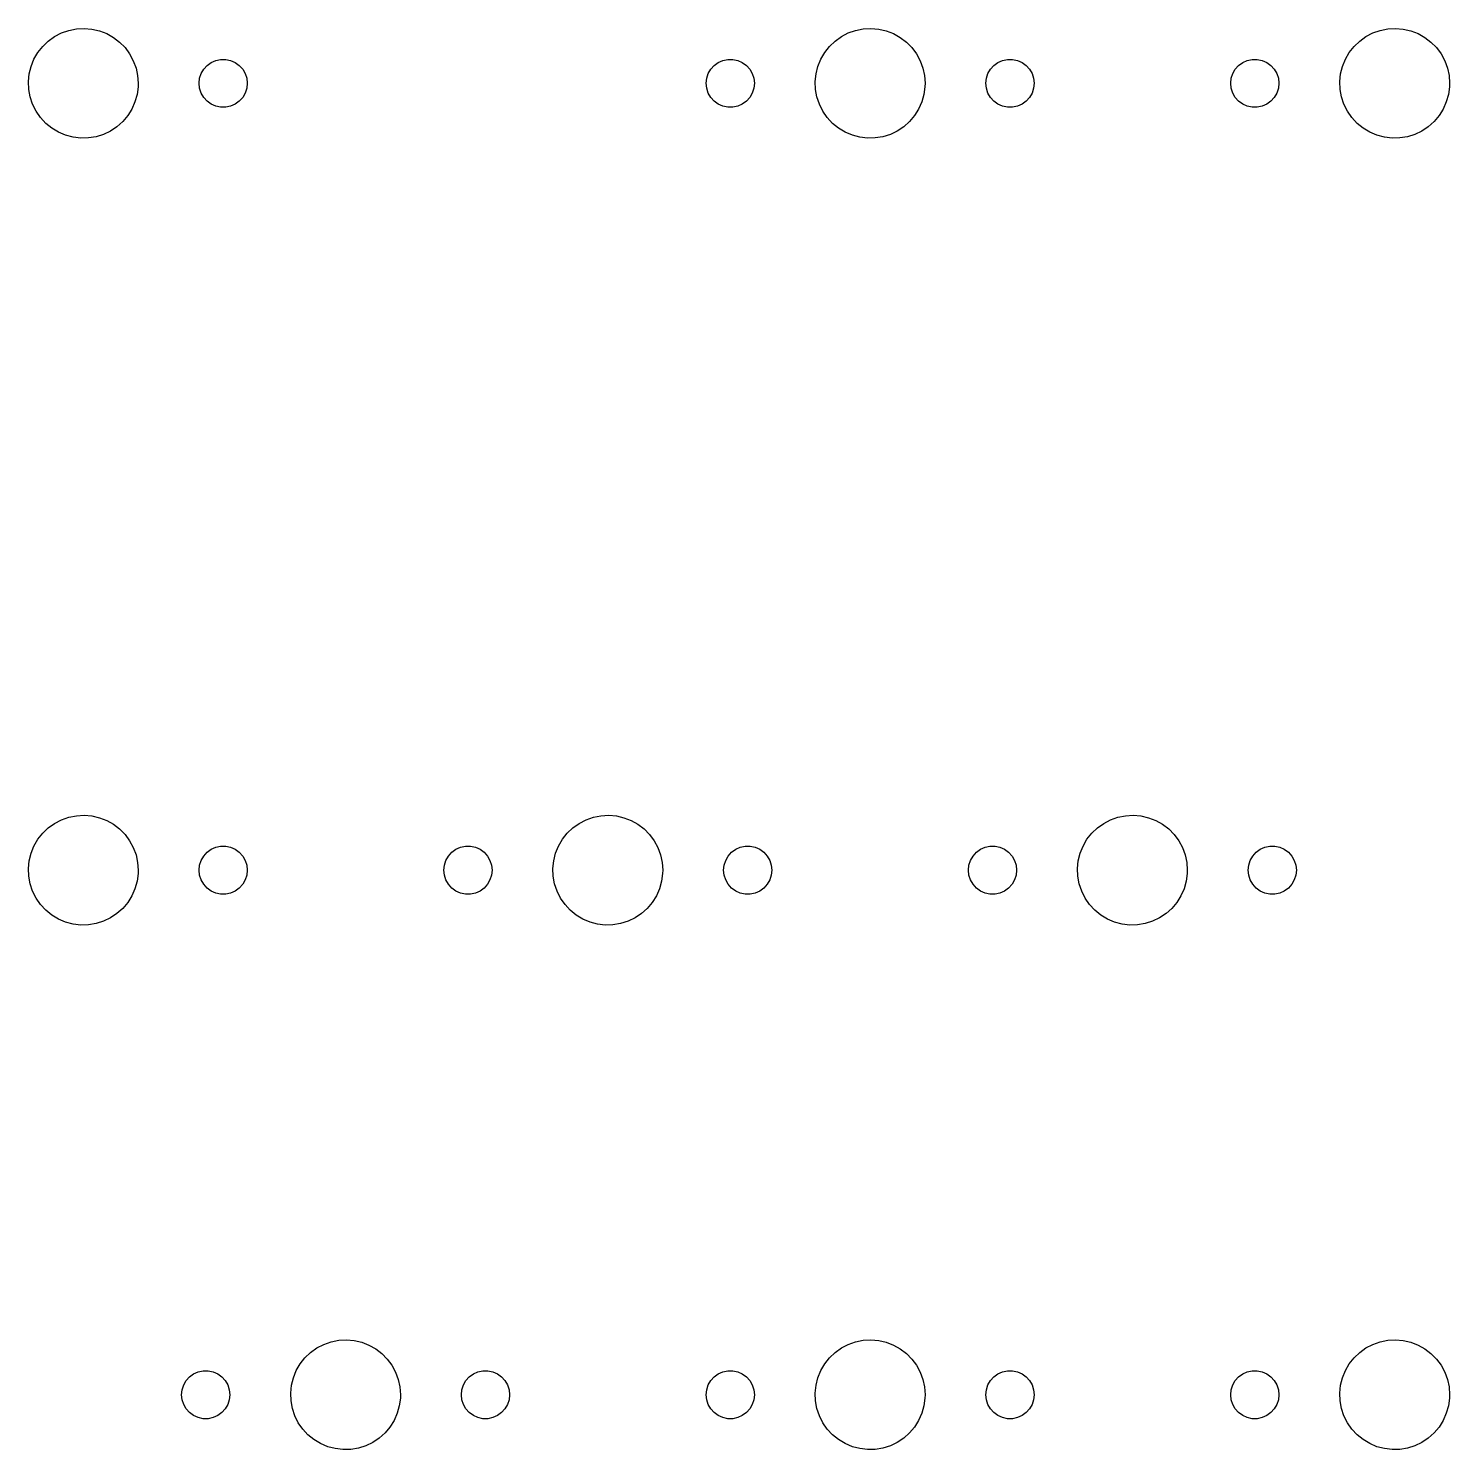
# Model space of a CAD drawing. Extents: x 30 to 427, y -148 to -23.
# Drawn here: x 129 to 180.6, y -83 to -31.3 of the extents above; entities that cross this region are included whole.
import ezdxf

# ---------------------------------------------------------------- set-up
doc = ezdxf.new("R2010")
doc.units = 0
doc.layers.add('BLACK', color=7, linetype='CONTINUOUS')

msp = doc.modelspace()

# ---------------------------------------------------------------- linework, layer by layer
at = {"layer": 'BLACK', "linetype": 'CONTINUOUS'}
for p, q in [((130.177, -31.5076), (130.443, -31.4143)), ((130.443, -31.4143), (130.719, -31.3593)), ((130.719, -31.3593), (131, -31.3438)), ((131, -31.3438), (131.281, -31.3681)), ((131.281, -31.3681), (131.555, -31.4317)), ((131.555, -31.4317), (131.818, -31.5334)), ((158.752, -31.5076), (159.018, -31.4143)), ((159.018, -31.4143), (159.294, -31.3593)), ((159.294, -31.3593), (159.575, -31.3438)), ((159.575, -31.3438), (159.856, -31.3681)), ((159.856, -31.3681), (160.13, -31.4317)), ((160.13, -31.4317), (160.393, -31.5334)), ((177.802, -31.5076), (178.068, -31.4143)), ((178.068, -31.4143), (178.344, -31.3593)), ((178.344, -31.3593), (178.625, -31.3438)), ((178.625, -31.3438), (178.906, -31.3681)), ((178.906, -31.3681), (179.18, -31.4317)), ((179.18, -31.4317), (179.443, -31.5334)), ((129.32, -32.2168), (129.494, -31.9956)), ((129.494, -31.9956), (129.698, -31.8012)), ((129.698, -31.8012), (129.927, -31.6374)), ((129.927, -31.6374), (130.177, -31.5076)), ((131.818, -31.5334), (132.063, -31.671)), ((132.063, -31.671), (132.287, -31.8419)), ((132.287, -31.8419), (132.485, -32.0426)), ((157.895, -32.2168), (158.069, -31.9956)), ((158.069, -31.9956), (158.273, -31.8012)), ((158.273, -31.8012), (158.502, -31.6374)), ((158.502, -31.6374), (158.752, -31.5076)), ((160.393, -31.5334), (160.638, -31.671)), ((160.638, -31.671), (160.862, -31.8419)), ((160.862, -31.8419), (161.06, -32.0426)), ((176.945, -32.2168), (177.119, -31.9956)), ((177.119, -31.9956), (177.323, -31.8012)), ((177.323, -31.8012), (177.552, -31.6374)), ((177.552, -31.6374), (177.802, -31.5076)), ((179.443, -31.5334), (179.688, -31.671)), ((179.688, -31.671), (179.912, -31.8419)), ((179.912, -31.8419), (180.11, -32.0426)), ((129.072, -32.7214), (129.178, -32.4603)), ((129.178, -32.4603), (129.32, -32.2168)), ((132.485, -32.0426), (132.652, -32.2691)), ((132.652, -32.2691), (132.786, -32.517)), ((135.611, -32.5797), (135.778, -32.5053)), ((135.778, -32.5053), (135.957, -32.4673)), ((135.957, -32.4673), (136.14, -32.4673)), ((136.14, -32.4673), (136.319, -32.5053)), ((136.319, -32.5053), (136.486, -32.5797)), ((154.026, -32.5797), (154.193, -32.5053)), ((154.193, -32.5053), (154.372, -32.4673)), ((154.372, -32.4673), (154.555, -32.4673)), ((154.555, -32.4673), (154.734, -32.5053)), ((154.734, -32.5053), (154.901, -32.5797)), ((157.647, -32.7214), (157.753, -32.4603)), ((157.753, -32.4603), (157.895, -32.2168)), ((161.06, -32.0426), (161.227, -32.2691)), ((161.227, -32.2691), (161.361, -32.517)), ((164.186, -32.5797), (164.353, -32.5053)), ((164.353, -32.5053), (164.532, -32.4673)), ((164.532, -32.4673), (164.715, -32.4673)), ((164.715, -32.4673), (164.894, -32.5053)), ((164.894, -32.5053), (165.061, -32.5797)), ((173.076, -32.5797), (173.243, -32.5053)), ((173.243, -32.5053), (173.422, -32.4673)), ((173.422, -32.4673), (173.605, -32.4673)), ((173.605, -32.4673), (173.784, -32.5053)), ((173.784, -32.5053), (173.951, -32.5797)), ((176.697, -32.7214), (176.803, -32.4603)), ((176.803, -32.4603), (176.945, -32.2168)), ((180.11, -32.0426), (180.277, -32.2691)), ((180.277, -32.2691), (180.411, -32.517)), ((128.976, -33.2749), (129.005, -32.9947)), ((129.005, -32.9947), (129.072, -32.7214)), ((132.786, -32.517), (132.883, -32.7812)), ((132.883, -32.7812), (132.943, -33.0566)), ((135.193, -33.1556), (135.249, -32.9816)), ((135.249, -32.9816), (135.341, -32.8232)), ((135.341, -32.8232), (135.463, -32.6872)), ((135.463, -32.6872), (135.611, -32.5797)), ((136.486, -32.5797), (136.634, -32.6872)), ((136.634, -32.6872), (136.757, -32.8232)), ((136.757, -32.8232), (136.848, -32.9816)), ((136.848, -32.9816), (136.905, -33.1556)), ((153.608, -33.1556), (153.664, -32.9816)), ((153.664, -32.9816), (153.756, -32.8232)), ((153.756, -32.8232), (153.878, -32.6872)), ((153.878, -32.6872), (154.026, -32.5797)), ((154.901, -32.5797), (155.049, -32.6872)), ((155.049, -32.6872), (155.172, -32.8232)), ((155.172, -32.8232), (155.263, -32.9816)), ((155.263, -32.9816), (155.32, -33.1556)), ((157.551, -33.2749), (157.58, -32.9947)), ((157.58, -32.9947), (157.647, -32.7214)), ((161.361, -32.517), (161.458, -32.7812)), ((161.458, -32.7812), (161.518, -33.0566)), ((163.768, -33.1556), (163.824, -32.9816)), ((163.824, -32.9816), (163.916, -32.8232)), ((163.916, -32.8232), (164.038, -32.6872)), ((164.038, -32.6872), (164.186, -32.5797)), ((165.061, -32.5797), (165.209, -32.6872)), ((165.209, -32.6872), (165.332, -32.8232)), ((165.332, -32.8232), (165.423, -32.9816)), ((165.423, -32.9816), (165.48, -33.1556)), ((172.658, -33.1556), (172.714, -32.9816)), ((172.714, -32.9816), (172.806, -32.8232)), ((172.806, -32.8232), (172.928, -32.6872)), ((172.928, -32.6872), (173.076, -32.5797)), ((173.951, -32.5797), (174.099, -32.6872)), ((174.099, -32.6872), (174.222, -32.8232)), ((174.222, -32.8232), (174.313, -32.9816)), ((174.313, -32.9816), (174.37, -33.1556)), ((176.601, -33.2749), (176.63, -32.9947)), ((176.63, -32.9947), (176.697, -32.7214)), ((180.411, -32.517), (180.508, -32.7812)), ((180.508, -32.7812), (180.568, -33.0566)), ((128.987, -33.5563), (128.976, -33.2749)), ((132.959, -33.4627), (132.921, -33.7418)), ((132.943, -33.0566), (132.963, -33.3375)), ((132.963, -33.3375), (132.959, -33.4627)), ((135.174, -33.3375), (135.193, -33.1556)), ((135.193, -33.5194), (135.174, -33.3375)), ((135.249, -33.6934), (135.193, -33.5194)), ((136.905, -33.5194), (136.848, -33.6934)), ((136.905, -33.1556), (136.924, -33.3375)), ((136.924, -33.3375), (136.905, -33.5194)), ((153.589, -33.3375), (153.608, -33.1556)), ((153.608, -33.5194), (153.589, -33.3375)), ((153.664, -33.6934), (153.608, -33.5194)), ((155.32, -33.5194), (155.263, -33.6934)), ((155.32, -33.1556), (155.339, -33.3375)), ((155.339, -33.3375), (155.32, -33.5194)), ((157.562, -33.5563), (157.551, -33.2749)), ((161.534, -33.4627), (161.496, -33.7418)), ((161.518, -33.0566), (161.538, -33.3375)), ((161.538, -33.3375), (161.534, -33.4627)), ((163.749, -33.3375), (163.768, -33.1556)), ((163.768, -33.5194), (163.749, -33.3375)), ((163.824, -33.6934), (163.768, -33.5194)), ((165.48, -33.5194), (165.423, -33.6934)), ((165.48, -33.1556), (165.499, -33.3375)), ((165.499, -33.3375), (165.48, -33.5194)), ((172.639, -33.3375), (172.658, -33.1556)), ((172.658, -33.5194), (172.639, -33.3375)), ((172.714, -33.6934), (172.658, -33.5194)), ((174.37, -33.5194), (174.313, -33.6934)), ((174.37, -33.1556), (174.389, -33.3375)), ((174.389, -33.3375), (174.37, -33.5194)), ((176.612, -33.5563), (176.601, -33.2749)), ((180.584, -33.4627), (180.546, -33.7418)), ((180.568, -33.0566), (180.588, -33.3375)), ((180.588, -33.3375), (180.584, -33.4627)), ((129.037, -33.8334), (128.987, -33.5563)), ((129.127, -34.1005), (129.037, -33.8334)), ((132.845, -34.0129), (132.731, -34.2705)), ((132.921, -33.7418), (132.845, -34.0129)), ((135.341, -33.8518), (135.249, -33.6934)), ((135.463, -33.9878), (135.341, -33.8518)), ((135.611, -34.0953), (135.463, -33.9878)), ((136.634, -33.9878), (136.486, -34.0953)), ((136.757, -33.8518), (136.634, -33.9878)), ((136.848, -33.6934), (136.757, -33.8518)), ((153.756, -33.8518), (153.664, -33.6934)), ((153.878, -33.9878), (153.756, -33.8518)), ((154.026, -34.0953), (153.878, -33.9878)), ((155.049, -33.9878), (154.901, -34.0953)), ((155.172, -33.8518), (155.049, -33.9878)), ((155.263, -33.6934), (155.172, -33.8518)), ((157.612, -33.8334), (157.562, -33.5563)), ((157.702, -34.1005), (157.612, -33.8334)), ((161.42, -34.0129), (161.306, -34.2705)), ((161.496, -33.7418), (161.42, -34.0129)), ((163.916, -33.8518), (163.824, -33.6934)), ((164.038, -33.9878), (163.916, -33.8518)), ((164.186, -34.0953), (164.038, -33.9878)), ((165.209, -33.9878), (165.061, -34.0953)), ((165.332, -33.8518), (165.209, -33.9878)), ((165.423, -33.6934), (165.332, -33.8518)), ((172.806, -33.8518), (172.714, -33.6934)), ((172.928, -33.9878), (172.806, -33.8518)), ((173.076, -34.0953), (172.928, -33.9878)), ((174.099, -33.9878), (173.951, -34.0953)), ((174.222, -33.8518), (174.099, -33.9878)), ((174.313, -33.6934), (174.222, -33.8518)), ((176.662, -33.8334), (176.612, -33.5563)), ((176.752, -34.1005), (176.662, -33.8334)), ((180.47, -34.0129), (180.356, -34.2705)), ((180.546, -33.7418), (180.47, -34.0129)), ((129.253, -34.3525), (129.127, -34.1005)), ((129.413, -34.5842), (129.253, -34.3525)), ((132.582, -34.5095), (132.401, -34.7251)), ((132.731, -34.2705), (132.582, -34.5095)), ((135.778, -34.1697), (135.611, -34.0953)), ((135.957, -34.2077), (135.778, -34.1697)), ((136.14, -34.2077), (135.957, -34.2077)), ((136.319, -34.1697), (136.14, -34.2077)), ((136.486, -34.0953), (136.319, -34.1697)), ((154.193, -34.1697), (154.026, -34.0953)), ((154.372, -34.2077), (154.193, -34.1697)), ((154.555, -34.2077), (154.372, -34.2077)), ((154.734, -34.1697), (154.555, -34.2077)), ((154.901, -34.0953), (154.734, -34.1697)), ((157.828, -34.3525), (157.702, -34.1005)), ((157.988, -34.5842), (157.828, -34.3525)), ((161.157, -34.5095), (160.976, -34.7251)), ((161.306, -34.2705), (161.157, -34.5095)), ((164.353, -34.1697), (164.186, -34.0953)), ((164.532, -34.2077), (164.353, -34.1697)), ((164.715, -34.2077), (164.532, -34.2077)), ((164.894, -34.1697), (164.715, -34.2077)), ((165.061, -34.0953), (164.894, -34.1697)), ((173.243, -34.1697), (173.076, -34.0953)), ((173.422, -34.2077), (173.243, -34.1697)), ((173.605, -34.2077), (173.422, -34.2077)), ((173.784, -34.1697), (173.605, -34.2077)), ((173.951, -34.0953), (173.784, -34.1697)), ((176.878, -34.3525), (176.752, -34.1005)), ((177.038, -34.5842), (176.878, -34.3525)), ((180.207, -34.5095), (180.026, -34.7251)), ((180.356, -34.2705), (180.207, -34.5095)), ((129.604, -34.791), (129.413, -34.5842)), ((129.822, -34.9688), (129.604, -34.791)), ((130.064, -35.1141), (129.822, -34.9688)), ((131.957, -35.0695), (131.703, -35.1914)), ((132.191, -34.913), (131.957, -35.0695)), ((132.401, -34.7251), (132.191, -34.913)), ((158.179, -34.791), (157.988, -34.5842)), ((158.397, -34.9688), (158.179, -34.791)), ((158.639, -35.1141), (158.397, -34.9688)), ((160.532, -35.0695), (160.278, -35.1914)), ((160.766, -34.913), (160.532, -35.0695)), ((160.976, -34.7251), (160.766, -34.913)), ((177.229, -34.791), (177.038, -34.5842)), ((177.447, -34.9688), (177.229, -34.791)), ((177.689, -35.1141), (177.447, -34.9688)), ((179.582, -35.0695), (179.328, -35.1914)), ((179.816, -34.913), (179.582, -35.0695)), ((180.026, -34.7251), (179.816, -34.913)), ((130.323, -35.2239), (130.064, -35.1141)), ((130.595, -35.2961), (130.323, -35.2239)), ((130.875, -35.3292), (130.595, -35.2961)), ((131.156, -35.3226), (130.875, -35.3292)), ((131.434, -35.2763), (131.156, -35.3226)), ((131.703, -35.1914), (131.434, -35.2763)), ((158.898, -35.2239), (158.639, -35.1141)), ((159.17, -35.2961), (158.898, -35.2239)), ((159.45, -35.3292), (159.17, -35.2961)), ((159.731, -35.3226), (159.45, -35.3292)), ((160.009, -35.2763), (159.731, -35.3226)), ((160.278, -35.1914), (160.009, -35.2763)), ((177.948, -35.2239), (177.689, -35.1141)), ((178.22, -35.2961), (177.948, -35.2239)), ((178.5, -35.3292), (178.22, -35.2961)), ((178.781, -35.3226), (178.5, -35.3292)), ((179.059, -35.2763), (178.781, -35.3226)), ((179.328, -35.1914), (179.059, -35.2763)), ((129.494, -60.5706), (129.698, -60.3762)), ((129.698, -60.3762), (129.927, -60.2124)), ((129.927, -60.2124), (130.177, -60.0826)), ((130.177, -60.0826), (130.443, -59.9893)), ((130.443, -59.9893), (130.719, -59.9343)), ((130.719, -59.9343), (131, -59.9188)), ((131, -59.9188), (131.281, -59.9431)), ((131.281, -59.9431), (131.555, -60.0067)), ((131.555, -60.0067), (131.818, -60.1084)), ((131.818, -60.1084), (132.063, -60.246)), ((132.063, -60.246), (132.287, -60.4169)), ((148.544, -60.5706), (148.748, -60.3762)), ((148.748, -60.3762), (148.977, -60.2124)), ((148.977, -60.2124), (149.227, -60.0826)), ((149.227, -60.0826), (149.493, -59.9893)), ((149.493, -59.9893), (149.769, -59.9343)), ((149.769, -59.9343), (150.05, -59.9188)), ((150.05, -59.9188), (150.331, -59.9431)), ((150.331, -59.9431), (150.605, -60.0067)), ((150.605, -60.0067), (150.868, -60.1084)), ((150.868, -60.1084), (151.113, -60.246)), ((151.113, -60.246), (151.337, -60.4169)), ((167.594, -60.5706), (167.798, -60.3762)), ((167.798, -60.3762), (168.027, -60.2124)), ((168.027, -60.2124), (168.277, -60.0826)), ((168.277, -60.0826), (168.543, -59.9893)), ((168.543, -59.9893), (168.819, -59.9343)), ((168.819, -59.9343), (169.1, -59.9188)), ((169.1, -59.9188), (169.381, -59.9431)), ((169.381, -59.9431), (169.655, -60.0067)), ((169.655, -60.0067), (169.918, -60.1084)), ((169.918, -60.1084), (170.163, -60.246)), ((170.163, -60.246), (170.387, -60.4169)), ((129.178, -61.0353), (129.32, -60.7918)), ((129.32, -60.7918), (129.494, -60.5706)), ((132.287, -60.4169), (132.485, -60.6176)), ((132.485, -60.6176), (132.652, -60.8441)), ((132.652, -60.8441), (132.786, -61.092)), ((148.228, -61.0353), (148.37, -60.7918)), ((148.37, -60.7918), (148.544, -60.5706)), ((151.337, -60.4169), (151.535, -60.6176)), ((151.535, -60.6176), (151.702, -60.8441)), ((151.702, -60.8441), (151.836, -61.092)), ((167.278, -61.0353), (167.42, -60.7918)), ((167.42, -60.7918), (167.594, -60.5706)), ((170.387, -60.4169), (170.585, -60.6176)), ((170.585, -60.6176), (170.752, -60.8441)), ((170.752, -60.8441), (170.886, -61.092)), ((129.005, -61.5697), (129.072, -61.2964)), ((129.072, -61.2964), (129.178, -61.0353)), ((132.786, -61.092), (132.883, -61.3562)), ((132.883, -61.3562), (132.943, -61.6316)), ((135.249, -61.5566), (135.341, -61.3982)), ((135.341, -61.3982), (135.463, -61.2622)), ((135.463, -61.2622), (135.611, -61.1547)), ((135.611, -61.1547), (135.778, -61.0803)), ((135.778, -61.0803), (135.957, -61.0423)), ((135.957, -61.0423), (136.14, -61.0423)), ((136.14, -61.0423), (136.319, -61.0803)), ((136.319, -61.0803), (136.486, -61.1547)), ((136.486, -61.1547), (136.634, -61.2622)), ((136.634, -61.2622), (136.757, -61.3982)), ((136.757, -61.3982), (136.848, -61.5566)), ((144.139, -61.5566), (144.231, -61.3982)), ((144.231, -61.3982), (144.353, -61.2622)), ((144.353, -61.2622), (144.501, -61.1547)), ((144.501, -61.1547), (144.668, -61.0803)), ((144.668, -61.0803), (144.847, -61.0423)), ((144.847, -61.0423), (145.03, -61.0423)), ((145.03, -61.0423), (145.209, -61.0803)), ((145.209, -61.0803), (145.376, -61.1547)), ((145.376, -61.1547), (145.524, -61.2622)), ((145.524, -61.2622), (145.647, -61.3982)), ((145.647, -61.3982), (145.738, -61.5566)), ((148.055, -61.5697), (148.122, -61.2964)), ((148.122, -61.2964), (148.228, -61.0353)), ((151.836, -61.092), (151.933, -61.3562)), ((151.933, -61.3562), (151.993, -61.6316)), ((154.299, -61.5566), (154.391, -61.3982)), ((154.391, -61.3982), (154.513, -61.2622)), ((154.513, -61.2622), (154.661, -61.1547)), ((154.661, -61.1547), (154.828, -61.0803)), ((154.828, -61.0803), (155.007, -61.0423)), ((155.007, -61.0423), (155.19, -61.0423)), ((155.19, -61.0423), (155.369, -61.0803)), ((155.369, -61.0803), (155.536, -61.1547)), ((155.536, -61.1547), (155.684, -61.2622)), ((155.684, -61.2622), (155.807, -61.3982)), ((155.807, -61.3982), (155.898, -61.5566)), ((163.189, -61.5566), (163.281, -61.3982)), ((163.281, -61.3982), (163.403, -61.2622)), ((163.403, -61.2622), (163.551, -61.1547)), ((163.551, -61.1547), (163.718, -61.0803)), ((163.718, -61.0803), (163.897, -61.0423)), ((163.897, -61.0423), (164.08, -61.0423)), ((164.08, -61.0423), (164.259, -61.0803)), ((164.259, -61.0803), (164.426, -61.1547)), ((164.426, -61.1547), (164.574, -61.2622)), ((164.574, -61.2622), (164.697, -61.3982)), ((164.697, -61.3982), (164.788, -61.5566)), ((167.105, -61.5697), (167.172, -61.2964)), ((167.172, -61.2964), (167.278, -61.0353)), ((170.886, -61.092), (170.983, -61.3562)), ((170.983, -61.3562), (171.043, -61.6316)), ((173.349, -61.5566), (173.441, -61.3982)), ((173.441, -61.3982), (173.563, -61.2622)), ((173.563, -61.2622), (173.711, -61.1547)), ((173.711, -61.1547), (173.878, -61.0803)), ((173.878, -61.0803), (174.057, -61.0423)), ((174.057, -61.0423), (174.24, -61.0423)), ((174.24, -61.0423), (174.419, -61.0803)), ((174.419, -61.0803), (174.586, -61.1547)), ((174.586, -61.1547), (174.734, -61.2622)), ((174.734, -61.2622), (174.857, -61.3982)), ((174.857, -61.3982), (174.948, -61.5566)), ((128.976, -61.8499), (129.005, -61.5697)), ((128.987, -62.1313), (128.976, -61.8499)), ((132.943, -61.6316), (132.963, -61.9125)), ((132.963, -61.9125), (132.959, -62.0377)), ((135.174, -61.9125), (135.193, -61.7306)), ((135.193, -62.0944), (135.174, -61.9125)), ((135.193, -61.7306), (135.249, -61.5566)), ((136.848, -61.5566), (136.905, -61.7306)), ((136.905, -61.7306), (136.924, -61.9125)), ((136.924, -61.9125), (136.905, -62.0944)), ((144.064, -61.9125), (144.083, -61.7306)), ((144.083, -62.0944), (144.064, -61.9125)), ((144.083, -61.7306), (144.139, -61.5566)), ((145.738, -61.5566), (145.795, -61.7306)), ((145.795, -61.7306), (145.814, -61.9125)), ((145.814, -61.9125), (145.795, -62.0944)), ((148.026, -61.8499), (148.055, -61.5697)), ((148.037, -62.1313), (148.026, -61.8499)), ((151.993, -61.6316), (152.013, -61.9125)), ((152.013, -61.9125), (152.009, -62.0377)), ((154.224, -61.9125), (154.243, -61.7306)), ((154.243, -62.0944), (154.224, -61.9125)), ((154.243, -61.7306), (154.299, -61.5566)), ((155.898, -61.5566), (155.955, -61.7306)), ((155.955, -61.7306), (155.974, -61.9125)), ((155.974, -61.9125), (155.955, -62.0944)), ((163.114, -61.9125), (163.133, -61.7306)), ((163.133, -62.0944), (163.114, -61.9125)), ((163.133, -61.7306), (163.189, -61.5566)), ((164.788, -61.5566), (164.845, -61.7306)), ((164.845, -61.7306), (164.864, -61.9125)), ((164.864, -61.9125), (164.845, -62.0944)), ((167.076, -61.8499), (167.105, -61.5697)), ((167.087, -62.1313), (167.076, -61.8499)), ((171.043, -61.6316), (171.063, -61.9125)), ((171.063, -61.9125), (171.059, -62.0377)), ((173.274, -61.9125), (173.293, -61.7306)), ((173.293, -62.0944), (173.274, -61.9125)), ((173.293, -61.7306), (173.349, -61.5566)), ((174.948, -61.5566), (175.005, -61.7306)), ((175.005, -61.7306), (175.024, -61.9125)), ((175.024, -61.9125), (175.005, -62.0944)), ((129.037, -62.4084), (128.987, -62.1313)), ((129.127, -62.6755), (129.037, -62.4084)), ((132.921, -62.3168), (132.845, -62.5879)), ((132.959, -62.0377), (132.921, -62.3168)), ((135.249, -62.2684), (135.193, -62.0944)), ((135.341, -62.4268), (135.249, -62.2684)), ((135.463, -62.5628), (135.341, -62.4268)), ((136.757, -62.4268), (136.634, -62.5628)), ((136.848, -62.2684), (136.757, -62.4268)), ((136.905, -62.0944), (136.848, -62.2684)), ((144.139, -62.2684), (144.083, -62.0944)), ((144.231, -62.4268), (144.139, -62.2684)), ((144.353, -62.5628), (144.231, -62.4268)), ((145.647, -62.4268), (145.524, -62.5628)), ((145.738, -62.2684), (145.647, -62.4268)), ((145.795, -62.0944), (145.738, -62.2684)), ((148.087, -62.4084), (148.037, -62.1313)), ((148.177, -62.6755), (148.087, -62.4084)), ((151.971, -62.3168), (151.895, -62.5879)), ((152.009, -62.0377), (151.971, -62.3168)), ((154.299, -62.2684), (154.243, -62.0944)), ((154.391, -62.4268), (154.299, -62.2684)), ((154.513, -62.5628), (154.391, -62.4268)), ((155.807, -62.4268), (155.684, -62.5628)), ((155.898, -62.2684), (155.807, -62.4268)), ((155.955, -62.0944), (155.898, -62.2684)), ((163.189, -62.2684), (163.133, -62.0944)), ((163.281, -62.4268), (163.189, -62.2684)), ((163.403, -62.5628), (163.281, -62.4268)), ((164.697, -62.4268), (164.574, -62.5628)), ((164.788, -62.2684), (164.697, -62.4268)), ((164.845, -62.0944), (164.788, -62.2684)), ((167.137, -62.4084), (167.087, -62.1313)), ((167.227, -62.6755), (167.137, -62.4084)), ((171.021, -62.3168), (170.945, -62.5879)), ((171.059, -62.0377), (171.021, -62.3168)), ((173.349, -62.2684), (173.293, -62.0944)), ((173.441, -62.4268), (173.349, -62.2684)), ((173.563, -62.5628), (173.441, -62.4268)), ((174.857, -62.4268), (174.734, -62.5628)), ((174.948, -62.2684), (174.857, -62.4268)), ((175.005, -62.0944), (174.948, -62.2684)), ((129.253, -62.9275), (129.127, -62.6755)), ((129.413, -63.1592), (129.253, -62.9275)), ((132.731, -62.8455), (132.582, -63.0845)), ((132.845, -62.5879), (132.731, -62.8455)), ((135.611, -62.6703), (135.463, -62.5628)), ((135.778, -62.7447), (135.611, -62.6703)), ((135.957, -62.7827), (135.778, -62.7447)), ((136.14, -62.7827), (135.957, -62.7827)), ((136.319, -62.7447), (136.14, -62.7827)), ((136.486, -62.6703), (136.319, -62.7447)), ((136.634, -62.5628), (136.486, -62.6703)), ((144.501, -62.6703), (144.353, -62.5628)), ((144.668, -62.7447), (144.501, -62.6703)), ((144.847, -62.7827), (144.668, -62.7447)), ((145.03, -62.7827), (144.847, -62.7827)), ((145.209, -62.7447), (145.03, -62.7827)), ((145.376, -62.6703), (145.209, -62.7447)), ((145.524, -62.5628), (145.376, -62.6703)), ((148.303, -62.9275), (148.177, -62.6755)), ((148.463, -63.1592), (148.303, -62.9275)), ((151.781, -62.8455), (151.632, -63.0845)), ((151.895, -62.5879), (151.781, -62.8455)), ((154.661, -62.6703), (154.513, -62.5628)), ((154.828, -62.7447), (154.661, -62.6703)), ((155.007, -62.7827), (154.828, -62.7447)), ((155.19, -62.7827), (155.007, -62.7827)), ((155.369, -62.7447), (155.19, -62.7827)), ((155.536, -62.6703), (155.369, -62.7447)), ((155.684, -62.5628), (155.536, -62.6703)), ((163.551, -62.6703), (163.403, -62.5628)), ((163.718, -62.7447), (163.551, -62.6703)), ((163.897, -62.7827), (163.718, -62.7447)), ((164.08, -62.7827), (163.897, -62.7827)), ((164.259, -62.7447), (164.08, -62.7827)), ((164.426, -62.6703), (164.259, -62.7447)), ((164.574, -62.5628), (164.426, -62.6703)), ((167.353, -62.9275), (167.227, -62.6755)), ((167.513, -63.1592), (167.353, -62.9275)), ((170.831, -62.8455), (170.682, -63.0845)), ((170.945, -62.5879), (170.831, -62.8455)), ((173.711, -62.6703), (173.563, -62.5628)), ((173.878, -62.7447), (173.711, -62.6703)), ((174.057, -62.7827), (173.878, -62.7447)), ((174.24, -62.7827), (174.057, -62.7827)), ((174.419, -62.7447), (174.24, -62.7827)), ((174.586, -62.6703), (174.419, -62.7447)), ((174.734, -62.5628), (174.586, -62.6703)), ((129.604, -63.366), (129.413, -63.1592)), ((129.822, -63.5438), (129.604, -63.366)), ((132.401, -63.3001), (132.191, -63.488)), ((132.582, -63.0845), (132.401, -63.3001)), ((148.654, -63.366), (148.463, -63.1592)), ((148.872, -63.5438), (148.654, -63.366)), ((151.451, -63.3001), (151.241, -63.488)), ((151.632, -63.0845), (151.451, -63.3001)), ((167.704, -63.366), (167.513, -63.1592)), ((167.922, -63.5438), (167.704, -63.366)), ((170.501, -63.3001), (170.291, -63.488)), ((170.682, -63.0845), (170.501, -63.3001)), ((130.064, -63.6891), (129.822, -63.5438)), ((130.323, -63.7989), (130.064, -63.6891)), ((130.595, -63.8711), (130.323, -63.7989)), ((130.875, -63.9042), (130.595, -63.8711)), ((131.156, -63.8976), (130.875, -63.9042)), ((131.434, -63.8513), (131.156, -63.8976)), ((131.703, -63.7664), (131.434, -63.8513)), ((131.957, -63.6445), (131.703, -63.7664)), ((132.191, -63.488), (131.957, -63.6445)), ((149.114, -63.6891), (148.872, -63.5438)), ((149.373, -63.7989), (149.114, -63.6891)), ((149.645, -63.8711), (149.373, -63.7989)), ((149.925, -63.9042), (149.645, -63.8711)), ((150.206, -63.8976), (149.925, -63.9042)), ((150.484, -63.8513), (150.206, -63.8976)), ((150.753, -63.7664), (150.484, -63.8513)), ((151.007, -63.6445), (150.753, -63.7664)), ((151.241, -63.488), (151.007, -63.6445)), ((168.164, -63.6891), (167.922, -63.5438)), ((168.423, -63.7989), (168.164, -63.6891)), ((168.695, -63.8711), (168.423, -63.7989)), ((168.975, -63.9042), (168.695, -63.8711)), ((169.256, -63.8976), (168.975, -63.9042)), ((169.534, -63.8513), (169.256, -63.8976)), ((169.803, -63.7664), (169.534, -63.8513)), ((170.057, -63.6445), (169.803, -63.7664)), ((170.291, -63.488), (170.057, -63.6445)), ((139.019, -79.6206), (139.223, -79.4262)), ((139.223, -79.4262), (139.452, -79.2624)), ((139.452, -79.2624), (139.702, -79.1326)), ((139.702, -79.1326), (139.968, -79.0393)), ((139.968, -79.0393), (140.244, -78.9843)), ((140.244, -78.9843), (140.525, -78.9688)), ((140.525, -78.9688), (140.806, -78.9931)), ((140.806, -78.9931), (141.08, -79.0567)), ((141.08, -79.0567), (141.343, -79.1584)), ((141.343, -79.1584), (141.588, -79.296)), ((141.588, -79.296), (141.812, -79.4669)), ((141.812, -79.4669), (142.01, -79.6676)), ((158.069, -79.6206), (158.273, -79.4262)), ((158.273, -79.4262), (158.502, -79.2624)), ((158.502, -79.2624), (158.752, -79.1326)), ((158.752, -79.1326), (159.018, -79.0393)), ((159.018, -79.0393), (159.294, -78.9843)), ((159.294, -78.9843), (159.575, -78.9688)), ((159.575, -78.9688), (159.856, -78.9931)), ((159.856, -78.9931), (160.13, -79.0567)), ((160.13, -79.0567), (160.393, -79.1584)), ((160.393, -79.1584), (160.638, -79.296)), ((160.638, -79.296), (160.862, -79.4669)), ((160.862, -79.4669), (161.06, -79.6676)), ((177.119, -79.6206), (177.323, -79.4262)), ((177.323, -79.4262), (177.552, -79.2624)), ((177.552, -79.2624), (177.802, -79.1326)), ((177.802, -79.1326), (178.068, -79.0393)), ((178.068, -79.0393), (178.344, -78.9843)), ((178.344, -78.9843), (178.625, -78.9688)), ((178.625, -78.9688), (178.906, -78.9931)), ((178.906, -78.9931), (179.18, -79.0567)), ((179.18, -79.0567), (179.443, -79.1584)), ((179.443, -79.1584), (179.688, -79.296)), ((179.688, -79.296), (179.912, -79.4669)), ((179.912, -79.4669), (180.11, -79.6676)), ((138.703, -80.0853), (138.845, -79.8418)), ((138.845, -79.8418), (139.019, -79.6206)), ((142.01, -79.6676), (142.177, -79.8941)), ((142.177, -79.8941), (142.311, -80.142)), ((157.753, -80.0853), (157.895, -79.8418)), ((157.895, -79.8418), (158.069, -79.6206)), ((161.06, -79.6676), (161.227, -79.8941)), ((161.227, -79.8941), (161.361, -80.142)), ((176.803, -80.0853), (176.945, -79.8418)), ((176.945, -79.8418), (177.119, -79.6206)), ((180.11, -79.6676), (180.277, -79.8941)), ((180.277, -79.8941), (180.411, -80.142)), ((134.614, -80.6066), (134.706, -80.4482)), ((134.706, -80.4482), (134.828, -80.3122)), ((134.828, -80.3122), (134.976, -80.2047)), ((134.976, -80.2047), (135.143, -80.1303)), ((135.143, -80.1303), (135.322, -80.0923)), ((135.322, -80.0923), (135.505, -80.0923)), ((135.505, -80.0923), (135.684, -80.1303)), ((135.684, -80.1303), (135.851, -80.2047)), ((135.851, -80.2047), (135.999, -80.3122)), ((135.999, -80.3122), (136.122, -80.4482)), ((136.122, -80.4482), (136.213, -80.6066)), ((138.53, -80.6197), (138.597, -80.3464)), ((138.597, -80.3464), (138.703, -80.0853)), ((142.311, -80.142), (142.408, -80.4062)), ((142.408, -80.4062), (142.468, -80.6816)), ((144.774, -80.6066), (144.866, -80.4482)), ((144.866, -80.4482), (144.988, -80.3122)), ((144.988, -80.3122), (145.136, -80.2047)), ((145.136, -80.2047), (145.303, -80.1303)), ((145.303, -80.1303), (145.482, -80.0923)), ((145.482, -80.0923), (145.665, -80.0923)), ((145.665, -80.0923), (145.844, -80.1303)), ((145.844, -80.1303), (146.011, -80.2047)), ((146.011, -80.2047), (146.159, -80.3122)), ((146.159, -80.3122), (146.282, -80.4482)), ((146.282, -80.4482), (146.373, -80.6066)), ((153.664, -80.6066), (153.756, -80.4482)), ((153.756, -80.4482), (153.878, -80.3122)), ((153.878, -80.3122), (154.026, -80.2047)), ((154.026, -80.2047), (154.193, -80.1303)), ((154.193, -80.1303), (154.372, -80.0923)), ((154.372, -80.0923), (154.555, -80.0923)), ((154.555, -80.0923), (154.734, -80.1303)), ((154.734, -80.1303), (154.901, -80.2047)), ((154.901, -80.2047), (155.049, -80.3122)), ((155.049, -80.3122), (155.172, -80.4482)), ((155.172, -80.4482), (155.263, -80.6066)), ((157.58, -80.6197), (157.647, -80.3464)), ((157.647, -80.3464), (157.753, -80.0853)), ((161.361, -80.142), (161.458, -80.4062)), ((161.458, -80.4062), (161.518, -80.6816)), ((163.824, -80.6066), (163.916, -80.4482)), ((163.916, -80.4482), (164.038, -80.3122)), ((164.038, -80.3122), (164.186, -80.2047)), ((164.186, -80.2047), (164.353, -80.1303)), ((164.353, -80.1303), (164.532, -80.0923)), ((164.532, -80.0923), (164.715, -80.0923)), ((164.715, -80.0923), (164.894, -80.1303)), ((164.894, -80.1303), (165.061, -80.2047)), ((165.061, -80.2047), (165.209, -80.3122)), ((165.209, -80.3122), (165.332, -80.4482)), ((165.332, -80.4482), (165.423, -80.6066)), ((172.714, -80.6066), (172.806, -80.4482)), ((172.806, -80.4482), (172.928, -80.3122)), ((172.928, -80.3122), (173.076, -80.2047)), ((173.076, -80.2047), (173.243, -80.1303)), ((173.243, -80.1303), (173.422, -80.0923)), ((173.422, -80.0923), (173.605, -80.0923)), ((173.605, -80.0923), (173.784, -80.1303)), ((173.784, -80.1303), (173.951, -80.2047)), ((173.951, -80.2047), (174.099, -80.3122)), ((174.099, -80.3122), (174.222, -80.4482)), ((174.222, -80.4482), (174.313, -80.6066)), ((176.63, -80.6197), (176.697, -80.3464)), ((176.697, -80.3464), (176.803, -80.0853)), ((180.411, -80.142), (180.508, -80.4062)), ((180.508, -80.4062), (180.568, -80.6816)), ((134.539, -80.9625), (134.558, -80.7806)), ((134.558, -81.1444), (134.539, -80.9625)), ((134.558, -80.7806), (134.614, -80.6066)), ((136.213, -80.6066), (136.27, -80.7806)), ((136.27, -80.7806), (136.289, -80.9625)), ((136.289, -80.9625), (136.27, -81.1444)), ((138.501, -80.8999), (138.53, -80.6197)), ((138.512, -81.1813), (138.501, -80.8999)), ((142.468, -80.6816), (142.488, -80.9625)), ((142.488, -80.9625), (142.484, -81.0877)), ((144.699, -80.9625), (144.718, -80.7806)), ((144.718, -81.1444), (144.699, -80.9625)), ((144.718, -80.7806), (144.774, -80.6066)), ((146.373, -80.6066), (146.43, -80.7806)), ((146.43, -80.7806), (146.449, -80.9625)), ((146.449, -80.9625), (146.43, -81.1444)), ((153.589, -80.9625), (153.608, -80.7806)), ((153.608, -81.1444), (153.589, -80.9625)), ((153.608, -80.7806), (153.664, -80.6066)), ((155.263, -80.6066), (155.32, -80.7806)), ((155.32, -80.7806), (155.339, -80.9625)), ((155.339, -80.9625), (155.32, -81.1444)), ((157.551, -80.8999), (157.58, -80.6197)), ((157.562, -81.1813), (157.551, -80.8999)), ((161.518, -80.6816), (161.538, -80.9625)), ((161.538, -80.9625), (161.534, -81.0877)), ((163.749, -80.9625), (163.768, -80.7806)), ((163.768, -81.1444), (163.749, -80.9625)), ((163.768, -80.7806), (163.824, -80.6066)), ((165.423, -80.6066), (165.48, -80.7806)), ((165.48, -80.7806), (165.499, -80.9625)), ((165.499, -80.9625), (165.48, -81.1444)), ((172.639, -80.9625), (172.658, -80.7806)), ((172.658, -81.1444), (172.639, -80.9625)), ((172.658, -80.7806), (172.714, -80.6066)), ((174.313, -80.6066), (174.37, -80.7806)), ((174.37, -80.7806), (174.389, -80.9625)), ((174.389, -80.9625), (174.37, -81.1444)), ((176.601, -80.8999), (176.63, -80.6197)), ((176.612, -81.1813), (176.601, -80.8999)), ((180.568, -80.6816), (180.588, -80.9625)), ((180.588, -80.9625), (180.584, -81.0877)), ((134.614, -81.3184), (134.558, -81.1444)), ((134.706, -81.4768), (134.614, -81.3184)), ((134.828, -81.6128), (134.706, -81.4768)), ((136.122, -81.4768), (135.999, -81.6128)), ((136.213, -81.3184), (136.122, -81.4768)), ((136.27, -81.1444), (136.213, -81.3184)), ((138.562, -81.4584), (138.512, -81.1813)), ((138.652, -81.7255), (138.562, -81.4584)), ((142.446, -81.3668), (142.37, -81.6379)), ((142.484, -81.0877), (142.446, -81.3668)), ((144.774, -81.3184), (144.718, -81.1444)), ((144.866, -81.4768), (144.774, -81.3184)), ((144.988, -81.6128), (144.866, -81.4768)), ((146.282, -81.4768), (146.159, -81.6128)), ((146.373, -81.3184), (146.282, -81.4768)), ((146.43, -81.1444), (146.373, -81.3184)), ((153.664, -81.3184), (153.608, -81.1444)), ((153.756, -81.4768), (153.664, -81.3184)), ((153.878, -81.6128), (153.756, -81.4768)), ((155.172, -81.4768), (155.049, -81.6128)), ((155.263, -81.3184), (155.172, -81.4768)), ((155.32, -81.1444), (155.263, -81.3184)), ((157.612, -81.4584), (157.562, -81.1813)), ((157.702, -81.7255), (157.612, -81.4584)), ((161.496, -81.3668), (161.42, -81.6379)), ((161.534, -81.0877), (161.496, -81.3668)), ((163.824, -81.3184), (163.768, -81.1444)), ((163.916, -81.4768), (163.824, -81.3184)), ((164.038, -81.6128), (163.916, -81.4768)), ((165.332, -81.4768), (165.209, -81.6128)), ((165.423, -81.3184), (165.332, -81.4768)), ((165.48, -81.1444), (165.423, -81.3184)), ((172.714, -81.3184), (172.658, -81.1444)), ((172.806, -81.4768), (172.714, -81.3184)), ((172.928, -81.6128), (172.806, -81.4768)), ((174.222, -81.4768), (174.099, -81.6128)), ((174.313, -81.3184), (174.222, -81.4768)), ((174.37, -81.1444), (174.313, -81.3184)), ((176.662, -81.4584), (176.612, -81.1813)), ((176.752, -81.7255), (176.662, -81.4584)), ((180.546, -81.3668), (180.47, -81.6379)), ((180.584, -81.0877), (180.546, -81.3668)), ((134.976, -81.7203), (134.828, -81.6128)), ((135.143, -81.7947), (134.976, -81.7203)), ((135.322, -81.8327), (135.143, -81.7947)), ((135.505, -81.8327), (135.322, -81.8327)), ((135.684, -81.7947), (135.505, -81.8327)), ((135.851, -81.7203), (135.684, -81.7947)), ((135.999, -81.6128), (135.851, -81.7203)), ((138.778, -81.9775), (138.652, -81.7255)), ((138.938, -82.2092), (138.778, -81.9775)), ((142.256, -81.8955), (142.107, -82.1345)), ((142.37, -81.6379), (142.256, -81.8955)), ((145.136, -81.7203), (144.988, -81.6128)), ((145.303, -81.7947), (145.136, -81.7203)), ((145.482, -81.8327), (145.303, -81.7947)), ((145.665, -81.8327), (145.482, -81.8327)), ((145.844, -81.7947), (145.665, -81.8327)), ((146.011, -81.7203), (145.844, -81.7947)), ((146.159, -81.6128), (146.011, -81.7203)), ((154.026, -81.7203), (153.878, -81.6128)), ((154.193, -81.7947), (154.026, -81.7203)), ((154.372, -81.8327), (154.193, -81.7947)), ((154.555, -81.8327), (154.372, -81.8327)), ((154.734, -81.7947), (154.555, -81.8327)), ((154.901, -81.7203), (154.734, -81.7947)), ((155.049, -81.6128), (154.901, -81.7203)), ((157.828, -81.9775), (157.702, -81.7255)), ((157.988, -82.2092), (157.828, -81.9775)), ((161.306, -81.8955), (161.157, -82.1345)), ((161.42, -81.6379), (161.306, -81.8955)), ((164.186, -81.7203), (164.038, -81.6128)), ((164.353, -81.7947), (164.186, -81.7203)), ((164.532, -81.8327), (164.353, -81.7947)), ((164.715, -81.8327), (164.532, -81.8327)), ((164.894, -81.7947), (164.715, -81.8327)), ((165.061, -81.7203), (164.894, -81.7947)), ((165.209, -81.6128), (165.061, -81.7203)), ((173.076, -81.7203), (172.928, -81.6128)), ((173.243, -81.7947), (173.076, -81.7203)), ((173.422, -81.8327), (173.243, -81.7947)), ((173.605, -81.8327), (173.422, -81.8327)), ((173.784, -81.7947), (173.605, -81.8327)), ((173.951, -81.7203), (173.784, -81.7947)), ((174.099, -81.6128), (173.951, -81.7203)), ((176.878, -81.9775), (176.752, -81.7255)), ((177.038, -82.2092), (176.878, -81.9775)), ((180.356, -81.8955), (180.207, -82.1345)), ((180.47, -81.6379), (180.356, -81.8955)), ((139.129, -82.416), (138.938, -82.2092)), ((139.347, -82.5938), (139.129, -82.416)), ((141.716, -82.538), (141.482, -82.6945)), ((141.926, -82.3501), (141.716, -82.538)), ((142.107, -82.1345), (141.926, -82.3501)), ((158.179, -82.416), (157.988, -82.2092)), ((158.397, -82.5938), (158.179, -82.416)), ((160.766, -82.538), (160.532, -82.6945)), ((160.976, -82.3501), (160.766, -82.538)), ((161.157, -82.1345), (160.976, -82.3501)), ((177.229, -82.416), (177.038, -82.2092)), ((177.447, -82.5938), (177.229, -82.416)), ((179.816, -82.538), (179.582, -82.6945)), ((180.026, -82.3501), (179.816, -82.538)), ((180.207, -82.1345), (180.026, -82.3501)), ((139.589, -82.7391), (139.347, -82.5938)), ((139.848, -82.8489), (139.589, -82.7391)), ((140.12, -82.9211), (139.848, -82.8489)), ((140.4, -82.9542), (140.12, -82.9211)), ((140.681, -82.9476), (140.4, -82.9542)), ((140.959, -82.9013), (140.681, -82.9476)), ((141.228, -82.8164), (140.959, -82.9013)), ((141.482, -82.6945), (141.228, -82.8164)), ((158.639, -82.7391), (158.397, -82.5938)), ((158.898, -82.8489), (158.639, -82.7391)), ((159.17, -82.9211), (158.898, -82.8489)), ((159.45, -82.9542), (159.17, -82.9211)), ((159.731, -82.9476), (159.45, -82.9542)), ((160.009, -82.9013), (159.731, -82.9476)), ((160.278, -82.8164), (160.009, -82.9013)), ((160.532, -82.6945), (160.278, -82.8164)), ((177.689, -82.7391), (177.447, -82.5938)), ((177.948, -82.8489), (177.689, -82.7391)), ((178.22, -82.9211), (177.948, -82.8489)), ((178.5, -82.9542), (178.22, -82.9211)), ((178.781, -82.9476), (178.5, -82.9542)), ((179.059, -82.9013), (178.781, -82.9476)), ((179.328, -82.8164), (179.059, -82.9013)), ((179.582, -82.6945), (179.328, -82.8164))]:
    msp.add_line(p, q, dxfattribs=at)

doc.saveas('drawing.dxf')
